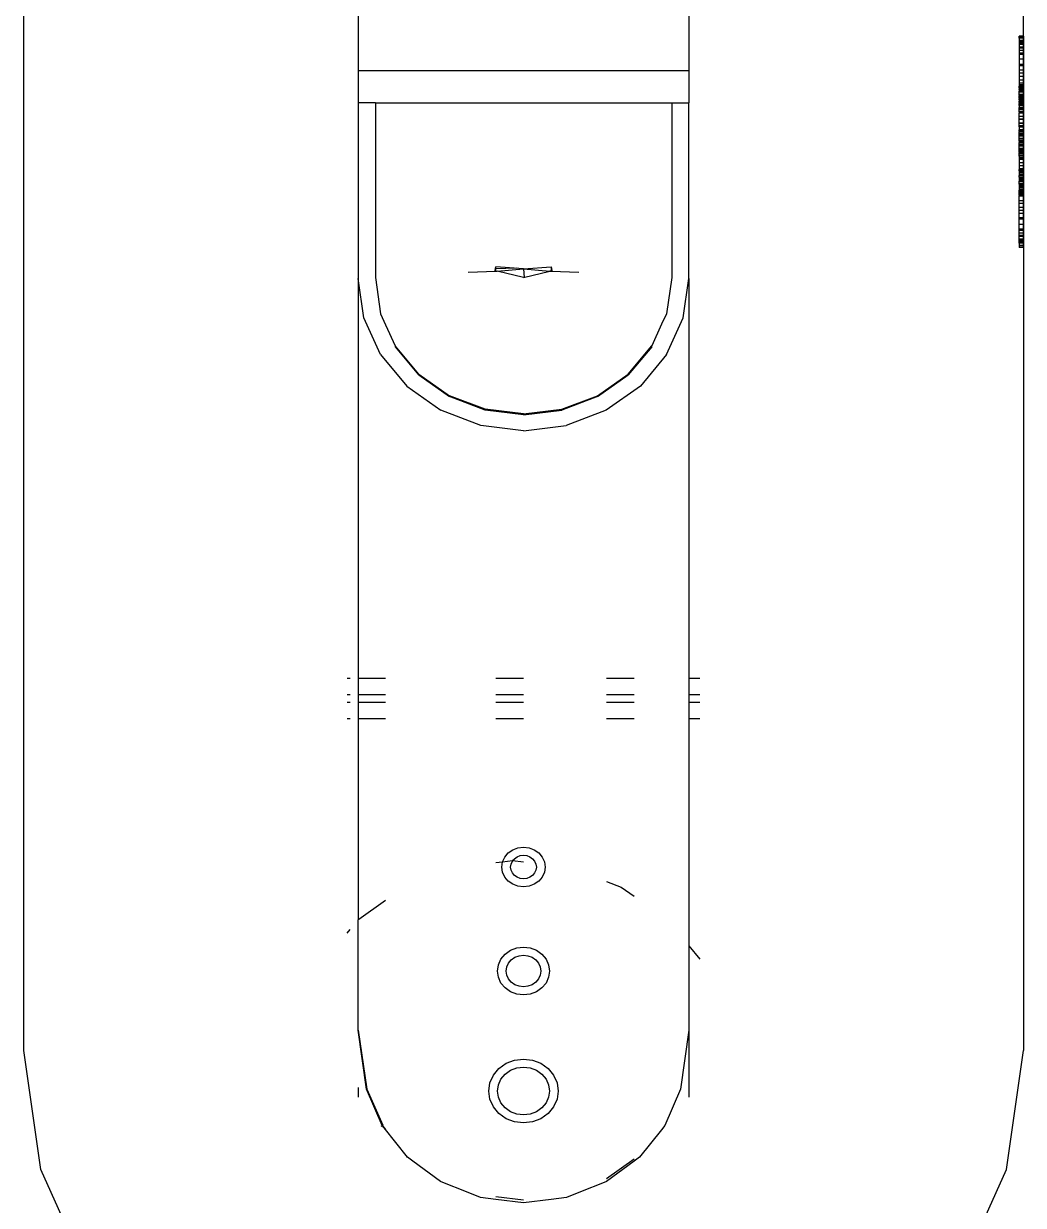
# Model space of a CAD drawing. Header units: millimetres. Extents: x -41292 to 298682, y -22072 to 33155.
# Drawn here: x 32577.5 to 32713.2, y -2710.5 to -2550.1 of the extents above; entities that cross this region are included whole.
import ezdxf

# ---------------------------------------------------------------- set-up
doc = ezdxf.new("R2010")
doc.units = ezdxf.units.MM

# ---------------------------------------------------------------- blocks, each defined once
blk = doc.blocks.new('rmfnasesx')
for p, q in [((60040.73, 12822.94), (60040.73, 12982.74)), ((60176.43, 12960.62), (60176.43, 12982.74)), ((60086.15, 12966.78), (60086.15, 12955.93)), ((60131, 12966.78), (60131, 12955.93)), ((60175.84, 12960.55), (60175.84, 12960.62)), ((60176.43, 12960.62), (60175.84, 12960.62)), ((60175.84, 12960.36), (60175.84, 12960.55)), ((60176.43, 12960.55), (60175.84, 12960.55)), ((60175.84, 12960.36), (60175.84, 12960.03)), ((60176.43, 12960.36), (60175.84, 12960.36)), ((60176.43, 12960.55), (60176.43, 12960.62)), ((60176.43, 12960.55), (60176.43, 12960.62)), ((60176.43, 12960.62), (60176.43, 12960.55)), ((60176.43, 12960.36), (60176.43, 12960.55)), ((60176.43, 12960.55), (60176.43, 12960.36)), ((60176.43, 12960.36), (60176.43, 12960.55)), ((60176.43, 12960.03), (60176.43, 12960.36)), ((60176.43, 12960.36), (60176.43, 12960.03)), ((60176.43, 12960.03), (60176.43, 12960.36)), ((60175.84, 12960.03), (60175.84, 12959.95)), ((60176.43, 12960.03), (60175.84, 12960.03)), ((60175.84, 12959.95), (60175.84, 12959.76)), ((60176.43, 12959.95), (60175.84, 12959.95)), ((60176.43, 12959.76), (60175.84, 12959.76)), ((60175.84, 12959.76), (60175.84, 12959.58)), ((60176.43, 12959.58), (60175.84, 12959.58)), ((60175.84, 12959.58), (60175.84, 12959.49)), ((60175.84, 12959.49), (60175.84, 12959.12)), ((60176.43, 12959.49), (60175.84, 12959.49)), ((60176.43, 12959.12), (60175.84, 12959.12)), ((60175.84, 12959.12), (60175.84, 12959.01)), ((60176.43, 12959.01), (60175.84, 12959.01)), ((60175.84, 12959.01), (60175.84, 12958.67)), ((60176.43, 12959.95), (60176.43, 12960.04)), ((60176.43, 12960.03), (60176.43, 12959.95)), ((60176.43, 12960.03), (60176.43, 12959.58)), ((60176.43, 12959.95), (60176.43, 12959.76)), ((60176.43, 12959.76), (60176.43, 12959.95)), ((60176.43, 12959.76), (60176.43, 12959.58)), ((60176.43, 12959.49), (60176.43, 12959.76)), ((60176.43, 12959.49), (60176.43, 12959.58)), ((60176.43, 12959.58), (60176.43, 12959.01)), ((60176.43, 12959.49), (60176.43, 12959.12)), ((60176.43, 12959.12), (60176.43, 12959.49)), ((60176.43, 12959.12), (60176.43, 12959.01)), ((60176.43, 12958.67), (60176.43, 12959.12)), ((60176.43, 12958.67), (60176.43, 12959.01)), ((60176.43, 12959.01), (60176.43, 12958.32)), ((60176.43, 12958.67), (60175.84, 12958.67)), ((60175.84, 12958.67), (60175.84, 12958.32)), ((60176.43, 12958.32), (60175.84, 12958.32)), ((60175.84, 12958.32), (60175.84, 12958.12)), ((60175.84, 12958.12), (60175.84, 12957.5)), ((60176.43, 12958.12), (60175.84, 12958.12)), ((60176.43, 12957.52), (60175.84, 12957.5)), ((60175.84, 12957.5), (60175.84, 12956.8)), ((60176.43, 12958.32), (60176.43, 12958.67)), ((60176.43, 12958.12), (60176.43, 12958.67)), ((60176.43, 12958.12), (60176.43, 12958.32)), ((60176.43, 12958.32), (60176.43, 12957.52)), ((60176.43, 12958.12), (60176.43, 12957.52)), ((60176.43, 12957.5), (60176.43, 12958.12)), ((60176.43, 12957.52), (60176.43, 12956.8)), ((60176.43, 12957.52), (60176.43, 12956.61)), ((60176.43, 12956.8), (60176.43, 12957.5)), ((60086.15, 12955.93), (60086.15, 12951.58)), ((60131, 12955.93), (60086.15, 12955.93)), ((60086.15, 12955.93), (60086.15, 12951.58)), ((60131, 12955.93), (60131, 12951.58)), ((60176.43, 12956.8), (60175.84, 12956.8)), ((60175.84, 12956.8), (60175.84, 12956.61)), ((60176.43, 12956.61), (60175.84, 12956.61)), ((60175.84, 12956.61), (60175.84, 12956.02)), ((60176.43, 12956.02), (60175.84, 12956.02)), ((60175.84, 12956.02), (60175.84, 12955.6)), ((60176.43, 12955.6), (60175.84, 12955.6)), ((60175.84, 12955.6), (60175.84, 12955.17)), ((60176.43, 12956.61), (60176.43, 12956.8)), ((60176.43, 12956.02), (60176.43, 12956.8)), ((60176.43, 12956.02), (60176.43, 12956.61)), ((60176.43, 12956.61), (60176.43, 12955.6)), ((60176.43, 12955.6), (60176.43, 12956.02)), ((60176.43, 12955.17), (60176.43, 12956.02)), ((60176.43, 12955.6), (60176.43, 12955.17)), ((60176.43, 12955.6), (60176.43, 12946.21)), ((60176.43, 12955.17), (60175.84, 12955.17)), ((60175.84, 12955.17), (60175.84, 12954.63)), ((60176.43, 12954.63), (60175.84, 12954.63)), ((60175.84, 12954.63), (60175.84, 12954.26)), ((60176.43, 12954.26), (60175.84, 12954.26)), ((60175.84, 12954.26), (60175.84, 12954.03)), ((60176.43, 12954.03), (60175.84, 12954.03)), ((60175.84, 12954.03), (60175.84, 12953.83)), ((60176.43, 12955.17), (60176.43, 12954.63)), ((60176.43, 12954.26), (60176.43, 12955.17)), ((60176.43, 12954.63), (60176.43, 12954.26)), ((60176.43, 12938.98), (60176.43, 12954.63)), ((60176.43, 12954.63), (60176.43, 12938.29)), ((60176.43, 12954.26), (60176.43, 12954.03)), ((60176.43, 12937.92), (60176.43, 12954.26)), ((60176.43, 12954.03), (60176.43, 12953.83)), ((60176.43, 12946.21), (60176.43, 12954.03)), ((60176.43, 12954.03), (60176.43, 12937.92)), ((60175.84, 12953.75), (60175.84, 12953.83)), ((60176.43, 12953.83), (60175.84, 12953.83)), ((60176.43, 12953.75), (60175.84, 12953.75)), ((60175.84, 12953.75), (60175.84, 12953.71)), ((60176.43, 12953.71), (60175.84, 12953.71)), ((60175.84, 12953.62), (60175.84, 12953.71)), ((60176.43, 12953.62), (60175.84, 12953.62)), ((60175.84, 12953.62), (60175.84, 12953.51)), ((60176.43, 12953.51), (60175.84, 12953.51)), ((60175.84, 12953.51), (60175.84, 12953.49)), ((60176.43, 12953.49), (60175.84, 12953.49)), ((60175.84, 12953.41), (60175.84, 12953.49)), ((60176.43, 12953.41), (60175.84, 12953.41)), ((60175.84, 12953.37), (60175.84, 12953.41)), ((60176.43, 12953.37), (60175.84, 12953.37)), ((60175.84, 12953.37), (60175.84, 12953.33)), ((60176.43, 12953.33), (60175.84, 12953.33)), ((60175.84, 12953.33), (60175.84, 12953.16)), ((60176.43, 12953.16), (60175.84, 12953.16)), ((60175.84, 12953.09), (60175.84, 12953.16)), ((60176.43, 12953.09), (60175.84, 12953.09)), ((60175.84, 12953.06), (60175.84, 12953.09)), ((60176.43, 12953.06), (60175.84, 12953.06)), ((60175.84, 12953.01), (60175.84, 12953.06)), ((60176.43, 12953.01), (60175.84, 12953.01)), ((60175.84, 12952.69), (60175.84, 12953.01)), ((60176.43, 12952.69), (60175.84, 12952.69)), ((60175.84, 12952.64), (60175.84, 12952.69)), ((60176.43, 12952.64), (60175.84, 12952.64)), ((60175.84, 12952.64), (60175.84, 12952.56)), ((60176.43, 12952.56), (60175.84, 12952.56)), ((60175.84, 12952.37), (60175.84, 12952.56)), ((60176.43, 12952.37), (60175.84, 12952.37)), ((60175.84, 12952.27), (60175.84, 12952.37)), ((60176.43, 12952.27), (60175.84, 12952.27)), ((60175.84, 12952.27), (60175.84, 12952.16)), ((60176.43, 12953.75), (60176.43, 12953.83)), ((60176.43, 12953.75), (60176.43, 12953.71)), ((60176.43, 12953.62), (60176.43, 12953.71)), ((60176.43, 12953.62), (60176.43, 12953.51)), ((60176.43, 12953.51), (60176.43, 12953.49)), ((60176.43, 12953.41), (60176.43, 12953.49)), ((60176.43, 12953.37), (60176.43, 12953.41)), ((60176.43, 12953.37), (60176.43, 12953.33)), ((60176.43, 12953.33), (60176.43, 12953.16)), ((60176.43, 12953.09), (60176.43, 12953.16)), ((60176.43, 12953.06), (60176.43, 12953.09)), ((60176.43, 12953.01), (60176.43, 12953.06)), ((60176.43, 12952.69), (60176.43, 12953.01)), ((60176.43, 12952.64), (60176.43, 12952.69)), ((60176.43, 12952.64), (60176.43, 12952.56)), ((60176.43, 12952.37), (60176.43, 12952.56)), ((60176.43, 12952.27), (60176.43, 12952.37)), ((60176.43, 12952.27), (60176.43, 12952.16)), ((60086.15, 12951.58), (60086.15, 12927.71)), ((60088.47, 12951.58), (60086.15, 12951.58)), ((60088.47, 12951.58), (60088.47, 12927.85)), ((60088.47, 12951.58), (60128.69, 12951.58)), ((60128.69, 12951.58), (60131, 12951.58)), ((60128.69, 12951.58), (60128.69, 12927.85)), ((60131, 12927.71), (60131, 12951.58)), ((60176.43, 12952.16), (60175.84, 12952.16)), ((60175.84, 12952.05), (60175.84, 12952.16)), ((60176.43, 12952.05), (60175.84, 12952.05)), ((60175.84, 12951.99), (60175.84, 12952.05)), ((60176.43, 12951.99), (60175.84, 12951.99)), ((60175.84, 12951.99), (60175.84, 12951.84)), ((60176.43, 12951.84), (60175.84, 12951.84)), ((60175.84, 12951.84), (60175.84, 12951.79)), ((60176.43, 12951.79), (60175.84, 12951.79)), ((60175.84, 12951.76), (60175.84, 12951.79)), ((60176.43, 12951.76), (60175.84, 12951.76)), ((60175.84, 12951.69), (60175.84, 12951.76)), ((60176.43, 12951.69), (60175.84, 12951.69)), ((60175.84, 12951.62), (60175.84, 12951.69)), ((60176.43, 12951.62), (60175.84, 12951.62)), ((60175.84, 12951.62), (60175.84, 12951.51)), ((60176.43, 12951.51), (60175.84, 12951.51)), ((60175.84, 12951.51), (60175.84, 12951.49)), ((60176.43, 12951.49), (60175.84, 12951.49)), ((60175.84, 12951.43), (60175.84, 12951.49)), ((60176.43, 12951.43), (60175.84, 12951.43)), ((60175.84, 12951.38), (60175.84, 12951.43)), ((60176.43, 12951.38), (60175.84, 12951.38)), ((60175.84, 12951.31), (60175.84, 12951.38)), ((60176.43, 12951.31), (60175.84, 12951.31)), ((60175.84, 12951.21), (60175.84, 12951.31)), ((60176.43, 12951.21), (60175.84, 12951.21)), ((60175.84, 12951.21), (60175.84, 12950.94)), ((60176.43, 12950.94), (60175.84, 12950.94)), ((60175.84, 12950.87), (60175.84, 12950.94)), ((60176.43, 12950.87), (60175.84, 12950.87)), ((60175.84, 12950.68), (60175.84, 12950.87)), ((60176.43, 12950.68), (60175.84, 12950.68)), ((60175.84, 12950.41), (60175.84, 12950.68)), ((60176.43, 12952.05), (60176.43, 12952.16)), ((60176.43, 12952.05), (60176.43, 12951.99)), ((60176.43, 12951.99), (60176.43, 12951.84)), ((60176.43, 12951.79), (60176.43, 12951.84)), ((60176.43, 12951.76), (60176.43, 12951.79)), ((60176.43, 12951.72), (60176.43, 12951.79)), ((60176.43, 12951.79), (60176.43, 12951.72)), ((60176.43, 12951.69), (60176.43, 12951.76)), ((60176.43, 12951.5), (60176.43, 12951.72)), ((60176.43, 12951.72), (60176.43, 12951.51)), ((60176.43, 12951.62), (60176.43, 12951.69)), ((60176.43, 12951.62), (60176.43, 12951.51)), ((60176.43, 12951.58), (60176.43, 12951.39)), ((60176.43, 12951.47), (60176.43, 12951.58)), ((60176.43, 12951.47), (60176.43, 12951.58)), ((60176.43, 12951.58), (60176.43, 12951.42)), ((60176.43, 12951.49), (60176.43, 12951.51)), ((60176.43, 12951.51), (60176.43, 12951.15)), ((60176.43, 12951.14), (60176.43, 12951.5)), ((60176.43, 12951.43), (60176.43, 12951.49)), ((60176.43, 12947.67), (60176.43, 12951.47)), ((60176.43, 12947.67), (60176.43, 12951.47)), ((60176.43, 12951.43), (60176.43, 12951.38)), ((60176.43, 12951.42), (60176.43, 12950.96)), ((60176.43, 12951.39), (60176.43, 12950.82)), ((60176.43, 12951.38), (60176.43, 12951.31)), ((60176.43, 12951.21), (60176.43, 12951.31)), ((60176.43, 12951.21), (60176.43, 12950.94)), ((60176.43, 12951.15), (60176.43, 12950.65)), ((60176.43, 12950.64), (60176.43, 12951.14)), ((60176.43, 12950.96), (60176.43, 12950.12)), ((60176.43, 12950.87), (60176.43, 12950.94)), ((60176.43, 12950.68), (60176.43, 12950.87)), ((60176.43, 12950.82), (60176.43, 12949.91)), ((60176.43, 12950.41), (60176.43, 12950.68)), ((60176.43, 12950.41), (60175.84, 12950.41)), ((60175.84, 12950.32), (60175.84, 12950.41)), ((60176.43, 12950.32), (60175.84, 12950.32)), ((60175.84, 12950.32), (60175.84, 12950.17)), ((60176.43, 12950.17), (60175.84, 12950.17)), ((60175.84, 12949.74), (60175.84, 12950.17)), ((60176.43, 12949.74), (60175.84, 12949.74)), ((60175.84, 12949.36), (60175.84, 12949.74)), ((60176.43, 12949.36), (60175.84, 12949.36)), ((60175.84, 12949.36), (60175.84, 12949.31)), ((60176.43, 12949.31), (60175.84, 12949.31)), ((60175.84, 12948.82), (60175.84, 12949.31)), ((60176.43, 12950.65), (60176.43, 12949.94)), ((60176.43, 12949.08), (60176.43, 12950.64)), ((60176.43, 12950.32), (60176.43, 12950.41)), ((60176.43, 12950.32), (60176.43, 12950.17)), ((60176.43, 12949.74), (60176.43, 12950.17)), ((60176.43, 12950.12), (60176.43, 12948.88)), ((60176.43, 12949.94), (60176.43, 12948.92)), ((60176.43, 12949.91), (60176.43, 12948.7)), ((60176.43, 12949.36), (60176.43, 12949.74)), ((60176.43, 12949.31), (60176.43, 12949.36)), ((60176.43, 12948.82), (60176.43, 12949.31)), ((60176.43, 12946.72), (60176.43, 12949.08)), ((60176.43, 12948.82), (60175.84, 12948.82)), ((60175.84, 12948.78), (60175.84, 12948.82)), ((60176.43, 12948.78), (60175.84, 12948.78)), ((60175.84, 12948.44), (60175.84, 12948.78)), ((60176.43, 12948.44), (60175.84, 12948.44)), ((60175.84, 12948.31), (60175.84, 12948.44)), ((60176.43, 12948.31), (60175.84, 12948.31)), ((60175.84, 12948.31), (60175.84, 12948.25)), ((60176.43, 12948.25), (60175.84, 12948.25)), ((60175.84, 12948.25), (60175.84, 12947.89)), ((60176.43, 12947.89), (60175.84, 12947.89)), ((60175.84, 12947.8), (60175.84, 12947.89)), ((60176.43, 12947.8), (60175.84, 12947.8)), ((60175.84, 12947.69), (60175.84, 12947.8)), ((60176.43, 12947.69), (60175.84, 12947.69)), ((60175.84, 12947.69), (60175.84, 12947.6)), ((60176.43, 12947.6), (60175.84, 12947.6)), ((60175.84, 12947.36), (60175.84, 12947.6)), ((60176.43, 12948.92), (60176.43, 12946.01)), ((60176.43, 12948.88), (60176.43, 12947.9)), ((60176.43, 12948.78), (60176.43, 12948.82)), ((60176.43, 12948.44), (60176.43, 12948.78)), ((60176.43, 12948.7), (60176.43, 12947.46)), ((60176.43, 12948.31), (60176.43, 12948.44)), ((60176.43, 12948.25), (60176.43, 12948.31)), ((60176.43, 12947.89), (60176.43, 12948.25)), ((60176.43, 12947.9), (60176.43, 12947.23)), ((60176.43, 12947.8), (60176.43, 12947.89)), ((60176.43, 12947.69), (60176.43, 12947.8)), ((60176.43, 12947.69), (60176.43, 12947.6)), ((60176.43, 12946.08), (60176.43, 12947.67)), ((60176.43, 12946.72), (60176.43, 12947.67)), ((60176.43, 12947.36), (60176.43, 12947.6)), ((60176.43, 12947.46), (60176.43, 12946.66)), ((60176.43, 12947.36), (60175.84, 12947.36)), ((60175.84, 12947.27), (60175.84, 12947.36)), ((60176.43, 12947.27), (60175.84, 12947.27)), ((60175.84, 12947.14), (60175.84, 12947.27)), ((60176.43, 12947.14), (60175.84, 12947.14)), ((60175.84, 12947.04), (60175.84, 12947.14)), ((60176.43, 12947.04), (60175.84, 12947.04)), ((60175.84, 12946.75), (60175.84, 12947.04)), ((60176.43, 12946.75), (60175.84, 12946.75)), ((60175.84, 12946.5), (60175.84, 12946.75)), ((60176.43, 12946.5), (60175.84, 12946.5)), ((60175.84, 12946.43), (60175.84, 12946.5)), ((60176.43, 12946.43), (60175.84, 12946.43)), ((60175.84, 12946.35), (60175.84, 12946.43)), ((60176.43, 12946.35), (60175.84, 12946.35)), ((60175.84, 12946.35), (60175.84, 12946.21)), ((60176.43, 12946.21), (60175.84, 12946.21)), ((60175.84, 12945.95), (60175.84, 12946.21)), ((60176.43, 12945.95), (60175.84, 12945.95)), ((60175.84, 12945.86), (60175.84, 12945.95)), ((60176.43, 12945.86), (60175.84, 12945.86)), ((60175.84, 12945.82), (60175.84, 12945.86)), ((60176.43, 12947.27), (60176.43, 12947.36)), ((60176.43, 12947.14), (60176.43, 12947.27)), ((60176.43, 12947.23), (60176.43, 12946.85)), ((60176.43, 12947.04), (60176.43, 12947.14)), ((60176.43, 12946.75), (60176.43, 12947.04)), ((60176.43, 12946.85), (60176.43, 12946.72)), ((60176.43, 12946.5), (60176.43, 12946.75)), ((60176.43, 12943.86), (60176.43, 12946.72)), ((60176.43, 12946.66), (60176.43, 12946.23)), ((60176.43, 12946.43), (60176.43, 12946.5)), ((60176.43, 12946.35), (60176.43, 12946.43)), ((60176.43, 12946.35), (60176.43, 12946.21)), ((60176.43, 12936.96), (60176.43, 12946.35)), ((60176.43, 12946.35), (60176.43, 12938.98)), ((60176.43, 12946.23), (60176.43, 12946.08)), ((60176.43, 12945.95), (60176.43, 12946.21)), ((60176.43, 12946.01), (60176.43, 12943.64)), ((60176.43, 12945.86), (60176.43, 12945.95)), ((60176.43, 12945.82), (60176.43, 12945.86)), ((60176.43, 12945.82), (60175.84, 12945.82)), ((60175.84, 12945.68), (60175.84, 12945.82)), ((60176.43, 12945.68), (60175.84, 12945.68)), ((60175.84, 12945.38), (60175.84, 12945.68)), ((60176.43, 12945.38), (60175.84, 12945.38)), ((60175.84, 12945.19), (60175.84, 12945.38)), ((60176.43, 12945.19), (60175.84, 12945.19)), ((60175.84, 12945.19), (60175.84, 12945.15)), ((60176.43, 12945.15), (60175.84, 12945.15)), ((60175.84, 12945.1), (60175.84, 12945.15)), ((60176.43, 12945.1), (60175.84, 12945.1)), ((60175.84, 12944.98), (60175.84, 12945.1)), ((60175.84, 12944.88), (60175.84, 12944.98)), ((60176.43, 12944.98), (60175.84, 12944.98)), ((60176.43, 12944.88), (60175.84, 12944.88)), ((60175.84, 12944.88), (60175.84, 12944.77)), ((60176.43, 12944.77), (60175.84, 12944.77)), ((60175.84, 12944.72), (60175.84, 12944.77)), ((60176.43, 12944.72), (60175.84, 12944.72)), ((60175.84, 12944.68), (60175.84, 12944.72)), ((60176.43, 12944.68), (60175.84, 12944.68)), ((60175.84, 12944.63), (60175.84, 12944.68)), ((60176.43, 12944.63), (60175.84, 12944.63)), ((60175.84, 12944.43), (60175.84, 12944.63)), ((60175.84, 12944.35), (60175.84, 12944.43)), ((60176.43, 12944.43), (60175.84, 12944.43)), ((60176.43, 12944.35), (60175.84, 12944.35)), ((60175.84, 12944.35), (60175.84, 12944.11)), ((60176.43, 12945.68), (60176.43, 12945.82)), ((60176.43, 12945.38), (60176.43, 12945.68)), ((60176.43, 12945.19), (60176.43, 12945.38)), ((60176.43, 12945.15), (60176.43, 12945.19)), ((60176.43, 12945.1), (60176.43, 12945.15)), ((60176.43, 12944.98), (60176.43, 12945.1)), ((60176.43, 12944.88), (60176.43, 12944.98)), ((60176.43, 12944.88), (60176.43, 12944.77)), ((60176.43, 12944.72), (60176.43, 12944.77)), ((60176.43, 12944.68), (60176.43, 12944.72)), ((60176.43, 12944.63), (60176.43, 12944.68)), ((60176.43, 12944.43), (60176.43, 12944.63)), ((60176.43, 12944.35), (60176.43, 12944.43)), ((60176.43, 12944.35), (60176.43, 12944.11)), ((60176.43, 12944.11), (60175.84, 12944.11)), ((60175.84, 12944.11), (60175.84, 12944.07)), ((60176.43, 12944.07), (60175.84, 12944.07)), ((60175.84, 12944.07), (60175.84, 12943.9)), ((60176.43, 12943.9), (60175.84, 12943.9)), ((60175.84, 12943.9), (60175.84, 12943.41)), ((60176.43, 12943.41), (60175.84, 12943.41)), ((60175.84, 12943.41), (60175.84, 12943)), ((60176.43, 12943), (60175.84, 12943)), ((60175.84, 12943), (60175.84, 12942.6)), ((60176.43, 12944.11), (60176.43, 12944.07)), ((60176.43, 12944.07), (60176.43, 12943.9)), ((60176.43, 12943.9), (60176.43, 12943.41)), ((60176.43, 12942.85), (60176.43, 12943.86)), ((60176.43, 12943.64), (60176.43, 12942.09)), ((60176.43, 12943.41), (60176.43, 12943)), ((60176.43, 12943), (60176.43, 12942.6)), ((60176.43, 12942.12), (60176.43, 12942.85)), ((60176.43, 12942.6), (60175.84, 12942.6)), ((60175.84, 12942.6), (60175.84, 12942.52)), ((60176.43, 12942.52), (60175.84, 12942.52)), ((60175.84, 12942.42), (60175.84, 12942.52)), ((60176.43, 12942.42), (60175.84, 12942.42)), ((60175.84, 12942.34), (60175.84, 12942.42)), ((60176.43, 12942.34), (60175.84, 12942.34)), ((60175.84, 12942.34), (60175.84, 12942.17)), ((60176.43, 12942.17), (60175.84, 12942.17)), ((60175.84, 12942.17), (60175.84, 12942.02)), ((60176.43, 12942.02), (60175.84, 12942.02)), ((60175.84, 12942.02), (60175.84, 12941.79)), ((60176.43, 12941.79), (60175.84, 12941.79)), ((60175.84, 12941.79), (60175.84, 12941.72)), ((60176.43, 12941.72), (60175.84, 12941.72)), ((60175.84, 12941.49), (60175.84, 12941.72)), ((60176.43, 12941.49), (60175.84, 12941.49)), ((60175.84, 12941.49), (60175.84, 12941.42)), ((60176.43, 12941.42), (60175.84, 12941.42)), ((60175.84, 12941.42), (60175.84, 12941.3)), ((60176.43, 12941.3), (60175.84, 12941.3)), ((60175.84, 12941.3), (60175.84, 12941.24)), ((60176.43, 12941.24), (60175.84, 12941.24)), ((60175.84, 12941.24), (60175.84, 12941.09)), ((60176.43, 12941.09), (60175.84, 12941.09)), ((60175.84, 12941.09), (60175.84, 12941.02)), ((60176.43, 12942.6), (60176.43, 12942.52)), ((60176.43, 12942.42), (60176.43, 12942.52)), ((60176.43, 12942.34), (60176.43, 12942.42)), ((60176.43, 12942.34), (60176.43, 12942.17)), ((60176.43, 12942.17), (60176.43, 12942.02)), ((60176.43, 12941.6), (60176.43, 12942.12)), ((60176.43, 12942.09), (60176.43, 12941.58)), ((60176.43, 12942.02), (60176.43, 12941.79)), ((60176.43, 12941.79), (60176.43, 12941.72)), ((60176.43, 12941.49), (60176.43, 12941.72)), ((60176.43, 12941.23), (60176.43, 12941.6)), ((60176.43, 12941.58), (60176.43, 12941.22)), ((60176.43, 12941.49), (60176.43, 12941.42)), ((60176.43, 12941.42), (60176.43, 12941.3)), ((60176.43, 12941.3), (60176.43, 12941.24)), ((60176.43, 12941.24), (60176.43, 12941.09)), ((60176.43, 12941.01), (60176.43, 12941.23)), ((60176.43, 12941.22), (60176.43, 12941)), ((60176.43, 12941.09), (60176.43, 12941.02)), ((60176.43, 12941.02), (60175.84, 12941.02)), ((60175.84, 12941.02), (60175.84, 12940.99)), ((60176.43, 12940.99), (60175.84, 12940.99)), ((60175.84, 12940.99), (60175.84, 12940.93)), ((60176.43, 12940.93), (60175.84, 12940.93)), ((60175.84, 12940.88), (60175.84, 12940.93)), ((60176.43, 12940.88), (60175.84, 12940.88)), ((60175.84, 12940.63), (60175.84, 12940.88)), ((60176.43, 12940.63), (60175.84, 12940.63)), ((60175.84, 12940.58), (60175.84, 12940.63)), ((60176.43, 12940.58), (60175.84, 12940.58)), ((60175.84, 12940.55), (60175.84, 12940.58)), ((60175.84, 12940.55), (60175.84, 12940.42)), ((60176.43, 12940.55), (60175.84, 12940.55)), ((60176.43, 12940.42), (60175.84, 12940.42)), ((60175.84, 12940.42), (60175.84, 12940.35)), ((60176.43, 12940.35), (60175.84, 12940.35)), ((60175.84, 12940.35), (60175.84, 12940.2)), ((60176.43, 12940.2), (60175.84, 12940.2)), ((60175.84, 12940.2), (60175.84, 12940.12)), ((60176.43, 12940.12), (60175.84, 12940.12)), ((60175.84, 12940.12), (60175.84, 12940)), ((60176.43, 12940), (60175.84, 12940)), ((60175.84, 12940), (60175.84, 12939.97)), ((60176.43, 12939.97), (60175.84, 12939.97)), ((60175.84, 12939.97), (60175.84, 12939.77)), ((60176.43, 12939.77), (60175.84, 12939.77)), ((60175.84, 12939.77), (60175.84, 12939.74)), ((60176.43, 12939.74), (60175.84, 12939.74)), ((60175.84, 12939.7), (60175.84, 12939.74)), ((60176.43, 12939.7), (60175.84, 12939.7)), ((60175.84, 12939.52), (60175.84, 12939.7)), ((60176.43, 12939.52), (60175.84, 12939.52)), ((60175.84, 12939.39), (60175.84, 12939.52)), ((60176.43, 12941.02), (60176.43, 12940.99)), ((60176.43, 12940.93), (60176.43, 12941.01)), ((60176.43, 12941), (60176.43, 12940.93)), ((60176.43, 12940.99), (60176.43, 12940.93)), ((60176.43, 12940.93), (60176.43, 12940.88)), ((60176.43, 12940.63), (60176.43, 12940.88)), ((60176.43, 12940.58), (60176.43, 12940.63)), ((60176.43, 12940.55), (60176.43, 12940.58)), ((60176.43, 12940.55), (60176.43, 12940.42)), ((60176.43, 12940.42), (60176.43, 12940.35)), ((60176.43, 12940.35), (60176.43, 12940.2)), ((60176.43, 12940.2), (60176.43, 12940.12)), ((60176.43, 12940.12), (60176.43, 12940)), ((60176.43, 12940), (60176.43, 12939.97)), ((60176.43, 12939.97), (60176.43, 12939.77)), ((60176.43, 12939.77), (60176.43, 12939.74)), ((60176.43, 12939.74), (60176.43, 12939.7)), ((60176.43, 12939.52), (60176.43, 12939.7)), ((60176.43, 12939.39), (60176.43, 12939.52)), ((60176.43, 12939.39), (60175.84, 12939.39)), ((60175.84, 12939.36), (60175.84, 12939.39)), ((60176.43, 12939.36), (60175.84, 12939.36)), ((60175.84, 12939.23), (60175.84, 12939.36)), ((60176.43, 12939.23), (60175.84, 12939.23)), ((60175.84, 12939.17), (60175.84, 12939.23)), ((60175.84, 12939.09), (60175.84, 12939.17)), ((60176.43, 12939.17), (60175.84, 12939.17)), ((60176.43, 12939.09), (60175.84, 12939.09)), ((60175.84, 12939.02), (60175.84, 12939.09)), ((60176.43, 12939.02), (60175.84, 12939.02)), ((60175.84, 12938.98), (60175.84, 12939.02)), ((60176.43, 12938.98), (60175.84, 12938.98)), ((60175.84, 12938.98), (60175.84, 12938.89)), ((60176.43, 12938.89), (60175.84, 12938.89)), ((60175.84, 12938.29), (60175.84, 12938.89)), ((60176.43, 12938.29), (60175.84, 12938.29)), ((60175.84, 12937.92), (60175.84, 12938.29)), ((60176.43, 12937.92), (60175.84, 12937.92)), ((60175.84, 12937.38), (60175.84, 12937.92)), ((60176.43, 12939.36), (60176.43, 12939.39)), ((60176.43, 12939.23), (60176.43, 12939.36)), ((60176.43, 12939.17), (60176.43, 12939.23)), ((60176.43, 12939.09), (60176.43, 12939.17)), ((60176.43, 12939.02), (60176.43, 12939.09)), ((60176.43, 12938.98), (60176.43, 12939.02)), ((60176.43, 12938.98), (60176.43, 12938.89)), ((60176.43, 12938.29), (60176.43, 12938.89)), ((60176.43, 12937.92), (60176.43, 12938.29)), ((60176.43, 12938.29), (60176.43, 12937.38)), ((60176.43, 12937.38), (60176.43, 12937.92)), ((60176.43, 12937.38), (60175.84, 12937.38)), ((60175.84, 12936.96), (60175.84, 12937.38)), ((60176.43, 12936.96), (60175.84, 12936.96)), ((60175.84, 12936.54), (60175.84, 12936.96)), ((60176.43, 12936.54), (60175.84, 12936.54)), ((60175.84, 12935.95), (60175.84, 12936.54)), ((60176.43, 12936.96), (60176.43, 12937.38)), ((60176.43, 12937.38), (60176.43, 12936.54)), ((60176.43, 12936.54), (60176.43, 12936.96)), ((60176.43, 12935.95), (60176.43, 12936.96)), ((60176.43, 12935.95), (60176.43, 12936.54)), ((60176.43, 12936.54), (60176.43, 12935.76)), ((60176.43, 12935.95), (60175.84, 12935.95)), ((60175.84, 12935.76), (60175.84, 12935.95)), ((60175.84, 12935.06), (60175.84, 12935.76)), ((60176.43, 12935.76), (60175.84, 12935.76)), ((60175.84, 12934.43), (60175.84, 12935.06)), ((60176.43, 12935.06), (60175.84, 12935.06)), ((60176.43, 12935.76), (60176.43, 12935.95)), ((60176.43, 12935.04), (60176.43, 12935.95)), ((60176.43, 12935.06), (60176.43, 12935.76)), ((60176.43, 12935.76), (60176.43, 12935.06)), ((60176.43, 12934.43), (60176.43, 12935.06)), ((60176.43, 12935.06), (60176.43, 12934.43)), ((60176.43, 12934.24), (60176.43, 12935.04)), ((60176.43, 12934.43), (60175.84, 12934.43)), ((60175.84, 12934.24), (60175.84, 12934.43)), ((60176.43, 12934.24), (60175.84, 12934.24)), ((60175.84, 12933.89), (60175.84, 12934.24)), ((60176.43, 12933.89), (60175.84, 12933.89)), ((60175.84, 12933.55), (60175.84, 12933.89)), ((60176.43, 12933.55), (60175.84, 12933.55)), ((60175.84, 12933.44), (60175.84, 12933.55)), ((60175.84, 12933.07), (60175.84, 12933.44)), ((60176.43, 12933.44), (60175.84, 12933.44)), ((60176.43, 12933.07), (60175.84, 12933.07)), ((60175.84, 12932.97), (60175.84, 12933.07)), ((60176.43, 12934.24), (60176.43, 12934.43)), ((60176.43, 12934.43), (60176.43, 12933.89)), ((60176.43, 12933.89), (60176.43, 12934.24)), ((60176.43, 12933.55), (60176.43, 12934.24)), ((60176.43, 12933.55), (60176.43, 12933.89)), ((60176.43, 12933.89), (60176.43, 12933.44)), ((60176.43, 12933.44), (60176.43, 12933.55)), ((60176.43, 12932.97), (60176.43, 12933.55)), ((60176.43, 12933.07), (60176.43, 12933.44)), ((60176.43, 12933.44), (60176.43, 12933.07)), ((60176.43, 12932.97), (60176.43, 12933.07)), ((60176.43, 12933.07), (60176.43, 12932.79)), ((60176.43, 12932.97), (60175.84, 12932.97)), ((60175.84, 12932.79), (60175.84, 12932.97)), ((60175.84, 12932.61), (60175.84, 12932.79)), ((60176.43, 12932.79), (60175.84, 12932.79)), ((60175.84, 12932.52), (60175.84, 12932.61)), ((60176.43, 12932.61), (60175.84, 12932.61)), ((60175.84, 12932.52), (60175.84, 12932.2)), ((60176.43, 12932.52), (60175.84, 12932.52)), ((60175.84, 12932.2), (60175.84, 12932)), ((60176.43, 12932.2), (60175.84, 12932.2)), ((60175.84, 12932), (60175.84, 12931.94)), ((60176.43, 12932), (60175.84, 12932)), ((60176.43, 12931.94), (60175.84, 12931.94)), ((60176.43, 12932.79), (60176.43, 12932.97)), ((60176.43, 12932.52), (60176.43, 12932.97)), ((60176.43, 12932.61), (60176.43, 12932.79)), ((60176.43, 12932.79), (60176.43, 12932.61)), ((60176.43, 12932.52), (60176.43, 12932.61)), ((60176.43, 12932.61), (60176.43, 12932.52)), ((60176.43, 12932.53), (60176.43, 12932.2)), ((60176.43, 12932.52), (60176.43, 12932.2)), ((60176.43, 12932.2), (60176.43, 12932.52)), ((60176.43, 12932.2), (60176.43, 12932)), ((60176.43, 12932.2), (60176.43, 12932.01)), ((60176.43, 12932), (60176.43, 12932.2)), ((60176.43, 12932.01), (60176.43, 12931.94)), ((60176.43, 12932), (60176.43, 12931.94)), ((60176.43, 12931.94), (60176.43, 12932)), ((60176.43, 12931.94), (60176.43, 12822.94)), ((60101.06, 12928.57), (60104.81, 12928.74)), ((60104.74, 12928.79), (60104.75, 12928.83)), ((60104.75, 12928.83), (60104.81, 12929.29)), ((60104.81, 12928.83), (60104.75, 12928.83)), ((60104.75, 12928.83), (60104.81, 12928.83)), ((60104.81, 12928.83), (60104.81, 12929.29)), ((60108.58, 12929.06), (60104.81, 12929.29)), ((60107.59, 12929.12), (60104.81, 12929.06)), ((60104.82, 12928.77), (60104.81, 12928.83)), ((60104.82, 12928.77), (60105.01, 12928.73)), ((60104.83, 12928.71), (60105.01, 12928.73)), ((60105.01, 12928.73), (60108.58, 12929.02)), ((60108.58, 12927.85), (60105.01, 12928.73)), ((60108.58, 12929.06), (60112.34, 12929.29)), ((60108.58, 12929.02), (60112.14, 12928.73)), ((60108.58, 12929.02), (60108.66, 12927.87)), ((60108.58, 12927.85), (60112.14, 12928.73)), ((60112.33, 12928.77), (60112.14, 12928.73)), ((60112.14, 12928.73), (60112.32, 12928.71)), ((60112.34, 12928.83), (60112.33, 12928.77)), ((60112.34, 12929.29), (60112.41, 12928.83)), ((60112.34, 12929.29), (60112.34, 12928.83)), ((60112.41, 12928.83), (60112.34, 12928.83)), ((60112.34, 12928.83), (60112.41, 12928.83)), ((60112.34, 12928.74), (60116.1, 12928.57)), ((60112.41, 12928.83), (60112.41, 12928.79)), ((60086.91, 12922.37), (60086.15, 12927.71)), ((60086.15, 12927.71), (60086.15, 12873.42)), ((60088.47, 12927.85), (60089.17, 12922.92)), ((60128.69, 12927.85), (60127.98, 12922.92)), ((60130.24, 12922.37), (60131, 12927.71)), ((60131, 12927.71), (60131, 12873.42)), ((60089.16, 12917.39), (60086.91, 12922.37)), ((60089.17, 12922.92), (60089.85, 12921.42)), ((60127.98, 12922.92), (60127.31, 12921.52)), ((60128, 12917.39), (60130.24, 12922.37)), ((60089.85, 12921.42), (60091.16, 12918.6)), ((60127.31, 12921.52), (60125.99, 12918.6)), ((60091.16, 12918.6), (60091.18, 12918.47)), ((60094.36, 12914.76), (60091.16, 12918.6)), ((60122.8, 12914.76), (60125.99, 12918.6)), ((60125.98, 12918.47), (60125.99, 12918.6)), ((60089.16, 12917.39), (60092.72, 12913.12)), ((60094.37, 12914.64), (60091.18, 12918.47)), ((60125.98, 12918.47), (60122.78, 12914.64)), ((60128, 12917.39), (60124.44, 12913.12)), ((60094.36, 12914.76), (60098.52, 12911.82)), ((60094.37, 12914.64), (60098.53, 12911.7)), ((60118.62, 12911.7), (60122.78, 12914.64)), ((60118.63, 12911.82), (60122.8, 12914.76)), ((60092.72, 12913.12), (60097.36, 12909.84)), ((60124.44, 12913.12), (60119.79, 12909.84)), ((60103.37, 12909.98), (60098.52, 12911.82)), ((60103.38, 12909.85), (60098.53, 12911.7)), ((60113.78, 12909.98), (60118.63, 12911.82)), ((60118.62, 12911.7), (60113.78, 12909.85)), ((60102.77, 12907.78), (60097.36, 12909.84)), ((60108.58, 12909.35), (60103.37, 12909.98)), ((60108.58, 12909.22), (60103.38, 12909.85)), ((60108.58, 12909.35), (60113.78, 12909.98)), ((60108.58, 12909.22), (60113.78, 12909.85)), ((60119.79, 12909.84), (60114.38, 12907.78)), ((60108.58, 12907.07), (60102.77, 12907.78)), ((60108.58, 12907.07), (60114.38, 12907.78)), ((60085.05, 12873.42), (60084.64, 12873.42)), ((60089.85, 12873.42), (60086.15, 12873.42)), ((60086.15, 12873.42), (60086.15, 12871.25)), ((60108.58, 12873.42), (60104.81, 12873.42)), ((60123.59, 12873.42), (60119.85, 12873.42)), ((60132.51, 12873.42), (60131, 12873.42)), ((60131, 12873.42), (60131, 12871.25)), ((60084.64, 12871.25), (60085.05, 12871.25)), ((60086.15, 12871.25), (60089.85, 12871.25)), ((60086.15, 12871.25), (60086.15, 12870.16)), ((60104.81, 12871.25), (60108.58, 12871.25)), ((60119.85, 12871.25), (60123.59, 12871.25)), ((60131, 12871.25), (60132.51, 12871.25)), ((60131, 12871.25), (60131, 12870.16)), ((60085.05, 12870.16), (60084.64, 12870.16)), ((60089.85, 12870.16), (60086.15, 12870.16)), ((60086.15, 12870.16), (60086.15, 12867.99)), ((60108.58, 12870.16), (60104.81, 12870.16)), ((60123.59, 12870.16), (60119.85, 12870.16)), ((60132.51, 12870.16), (60131, 12870.16)), ((60131, 12870.16), (60131, 12867.99)), ((60084.64, 12867.99), (60085.05, 12867.99)), ((60086.15, 12867.99), (60089.85, 12867.99)), ((60086.15, 12867.99), (60086.15, 12840.66)), ((60104.81, 12867.99), (60108.58, 12867.99)), ((60119.85, 12867.99), (60123.59, 12867.99)), ((60131, 12867.99), (60132.51, 12867.99)), ((60131, 12867.99), (60131, 12837.13)), ((60106.04, 12849.18), (60106.5, 12849.74)), ((60106.5, 12849.74), (60107.11, 12850.17)), ((60107.11, 12850.17), (60107.82, 12850.44)), ((60107.82, 12850.44), (60108.58, 12850.53)), ((60108.58, 12850.53), (60109.34, 12850.44)), ((60109.34, 12850.44), (60110.04, 12850.17)), ((60110.04, 12850.17), (60110.65, 12849.74)), ((60110.65, 12849.74), (60111.12, 12849.18)), ((60104.81, 12848.45), (60105.74, 12848.53)), ((60105.64, 12847.83), (60105.74, 12848.53)), ((60105.74, 12848.53), (60106.04, 12849.18)), ((60105.74, 12848.53), (60107.1, 12848.72)), ((60106.83, 12847.83), (60106.89, 12848.24)), ((60106.89, 12848.24), (60107.07, 12848.63)), ((60107.07, 12848.63), (60107.1, 12848.72)), ((60107.1, 12848.72), (60107.34, 12848.96)), ((60107.1, 12848.72), (60108.58, 12848.55)), ((60107.34, 12848.96), (60107.7, 12849.22)), ((60107.7, 12849.22), (60108.13, 12849.38)), ((60108.13, 12849.38), (60108.58, 12849.43)), ((60108.58, 12849.43), (60109.03, 12849.38)), ((60109.03, 12849.38), (60109.45, 12849.22)), ((60109.45, 12849.22), (60109.81, 12848.96)), ((60109.81, 12848.96), (60110.09, 12848.63)), ((60110.09, 12848.63), (60110.26, 12848.24)), ((60110.26, 12848.24), (60110.32, 12847.83)), ((60111.12, 12849.18), (60111.41, 12848.53)), ((60111.41, 12848.53), (60111.51, 12847.83)), ((60105.74, 12847.13), (60105.64, 12847.83)), ((60106.04, 12846.48), (60105.74, 12847.13)), ((60106.5, 12845.92), (60106.04, 12846.48)), ((60106.89, 12847.41), (60106.83, 12847.83)), ((60107.07, 12847.03), (60106.89, 12847.41)), ((60107.34, 12846.69), (60107.07, 12847.03)), ((60107.7, 12846.44), (60107.34, 12846.69)), ((60108.13, 12846.28), (60107.7, 12846.44)), ((60109.45, 12846.44), (60109.03, 12846.28)), ((60109.81, 12846.69), (60109.45, 12846.44)), ((60110.09, 12847.03), (60109.81, 12846.69)), ((60110.26, 12847.41), (60110.09, 12847.03)), ((60110.32, 12847.83), (60110.26, 12847.41)), ((60111.12, 12846.48), (60110.65, 12845.92)), ((60111.41, 12847.13), (60111.12, 12846.48)), ((60111.51, 12847.83), (60111.41, 12847.13)), ((60107.11, 12845.49), (60106.5, 12845.92)), ((60107.82, 12845.22), (60107.11, 12845.49)), ((60108.58, 12845.13), (60107.82, 12845.22)), ((60108.58, 12846.22), (60108.13, 12846.28)), ((60109.03, 12846.28), (60108.58, 12846.22)), ((60109.34, 12845.22), (60108.58, 12845.13)), ((60110.04, 12845.49), (60109.34, 12845.22)), ((60110.65, 12845.92), (60110.04, 12845.49)), ((60119.85, 12845.85), (60121.85, 12845.09)), ((60121.85, 12845.09), (60123.59, 12843.86)), ((60086.24, 12840.77), (60089.85, 12843.32)), ((60086.15, 12840.66), (60086.24, 12840.77)), ((60086.15, 12825.68), (60086.15, 12840.66)), ((60084.64, 12838.86), (60085.05, 12839.34)), ((60106.81, 12836.53), (60107.66, 12836.85)), ((60107.66, 12836.85), (60108.58, 12836.96)), ((60108.58, 12836.96), (60109.49, 12836.85)), ((60109.49, 12836.85), (60110.34, 12836.53)), ((60131, 12837.13), (60132.51, 12835.32)), ((60131, 12837.13), (60131, 12825.68)), ((60105.17, 12834.56), (60105.52, 12835.34)), ((60105.52, 12835.34), (60106.08, 12836.01)), ((60106.08, 12836.01), (60106.81, 12836.53)), ((60106.55, 12834.79), (60106.92, 12835.24)), ((60106.92, 12835.24), (60107.41, 12835.58)), ((60107.41, 12835.58), (60107.97, 12835.79)), ((60107.97, 12835.79), (60108.58, 12835.87)), ((60108.58, 12835.87), (60109.18, 12835.79)), ((60109.18, 12835.79), (60109.75, 12835.58)), ((60109.75, 12835.58), (60110.23, 12835.24)), ((60110.23, 12835.24), (60110.6, 12834.79)), ((60110.34, 12836.53), (60111.07, 12836.01)), ((60111.07, 12836.01), (60111.63, 12835.34)), ((60111.63, 12835.34), (60111.99, 12834.56)), ((60105.05, 12833.72), (60105.17, 12834.56)), ((60105.17, 12832.88), (60105.05, 12833.72)), ((60106.24, 12833.72), (60106.32, 12834.27)), ((60106.32, 12833.16), (60106.24, 12833.72)), ((60106.32, 12834.27), (60106.55, 12834.79)), ((60110.6, 12834.79), (60110.84, 12834.27)), ((60110.84, 12834.27), (60110.92, 12833.72)), ((60110.92, 12833.72), (60110.84, 12833.16)), ((60111.99, 12834.56), (60112.11, 12833.72)), ((60112.11, 12833.72), (60111.99, 12832.88)), ((60105.52, 12832.09), (60105.17, 12832.88)), ((60106.08, 12831.42), (60105.52, 12832.09)), ((60106.55, 12832.64), (60106.32, 12833.16)), ((60106.92, 12832.19), (60106.55, 12832.64)), ((60107.41, 12831.85), (60106.92, 12832.19)), ((60110.23, 12832.19), (60109.75, 12831.85)), ((60110.6, 12832.64), (60110.23, 12832.19)), ((60110.84, 12833.16), (60110.6, 12832.64)), ((60111.63, 12832.09), (60111.07, 12831.42)), ((60111.99, 12832.88), (60111.63, 12832.09)), ((60106.81, 12830.9), (60106.08, 12831.42)), ((60107.66, 12830.58), (60106.81, 12830.9)), ((60107.97, 12831.64), (60107.41, 12831.85)), ((60108.58, 12830.47), (60107.66, 12830.58)), ((60108.58, 12831.56), (60107.97, 12831.64)), ((60109.18, 12831.64), (60108.58, 12831.56)), ((60109.49, 12830.58), (60108.58, 12830.47)), ((60109.75, 12831.85), (60109.18, 12831.64)), ((60110.34, 12830.9), (60109.49, 12830.58)), ((60111.07, 12831.42), (60110.34, 12830.9)), ((60086.15, 12825.68), (60087.29, 12817.69)), ((60087.25, 12817.68), (60086.15, 12825.68)), ((60131, 12825.68), (60129.9, 12817.68)), ((60131, 12825.68), (60131, 12816.61)), ((60043.04, 12806.78), (60040.73, 12822.94)), ((60174.12, 12806.78), (60176.43, 12822.94)), ((60105.24, 12820.5), (60106.22, 12821.19)), ((60106.22, 12821.19), (60107.36, 12821.63)), ((60107.36, 12821.63), (60108.58, 12821.77)), ((60108.58, 12821.77), (60109.8, 12821.63)), ((60109.8, 12821.63), (60110.94, 12821.19)), ((60110.94, 12821.19), (60111.91, 12820.5)), ((60104.02, 12818.56), (60104.49, 12819.6)), ((60104.49, 12819.6), (60105.24, 12820.5)), ((60105.52, 12819.06), (60106.08, 12819.73)), ((60106.08, 12819.73), (60106.81, 12820.24)), ((60106.81, 12820.24), (60107.66, 12820.57)), ((60107.66, 12820.57), (60108.58, 12820.68)), ((60108.58, 12820.68), (60109.49, 12820.57)), ((60109.49, 12820.57), (60110.34, 12820.24)), ((60110.34, 12820.24), (60111.07, 12819.73)), ((60111.07, 12819.73), (60111.63, 12819.06)), ((60111.91, 12820.5), (60112.66, 12819.6)), ((60112.66, 12819.6), (60113.14, 12818.56)), ((60086.15, 12817.9), (60086.15, 12816.61)), ((60089.39, 12812.74), (60087.25, 12817.68)), ((60087.29, 12817.69), (60089.49, 12812.8)), ((60103.86, 12817.43), (60104.02, 12818.56)), ((60105.05, 12817.43), (60105.17, 12818.27)), ((60105.17, 12818.27), (60105.52, 12819.06)), ((60111.63, 12819.06), (60111.99, 12818.27)), ((60111.99, 12818.27), (60112.11, 12817.43)), ((60113.14, 12818.56), (60113.3, 12817.43)), ((60129.9, 12817.68), (60127.77, 12812.75)), ((60104.02, 12816.31), (60103.86, 12817.43)), ((60104.49, 12815.26), (60104.02, 12816.31)), ((60105.17, 12816.59), (60105.05, 12817.43)), ((60105.52, 12815.81), (60105.17, 12816.59)), ((60111.99, 12816.59), (60111.63, 12815.81)), ((60112.11, 12817.43), (60111.99, 12816.59)), ((60113.14, 12816.31), (60112.66, 12815.26)), ((60113.3, 12817.43), (60113.14, 12816.31)), ((60105.24, 12814.36), (60104.49, 12815.26)), ((60106.22, 12813.67), (60105.24, 12814.36)), ((60106.08, 12815.14), (60105.52, 12815.81)), ((60106.81, 12814.62), (60106.08, 12815.14)), ((60107.66, 12814.3), (60106.81, 12814.62)), ((60110.34, 12814.62), (60109.49, 12814.3)), ((60111.07, 12815.14), (60110.34, 12814.62)), ((60111.91, 12814.36), (60110.94, 12813.67)), ((60111.63, 12815.81), (60111.07, 12815.14)), ((60112.66, 12815.26), (60111.91, 12814.36)), ((60089.34, 12812.7), (60089.39, 12812.74)), ((60089.39, 12812.74), (60089.44, 12812.77)), ((60089.64, 12812.43), (60089.39, 12812.74)), ((60089.49, 12812.8), (60089.44, 12812.77)), ((60089.85, 12812.29), (60089.44, 12812.77)), ((60107.36, 12813.24), (60106.22, 12813.67)), ((60108.58, 12813.09), (60107.36, 12813.24)), ((60108.58, 12814.18), (60107.66, 12814.3)), ((60109.49, 12814.3), (60108.58, 12814.18)), ((60109.8, 12813.24), (60108.58, 12813.09)), ((60110.94, 12813.67), (60109.8, 12813.24)), ((60127.77, 12812.75), (60127.31, 12812.17)), ((60089.28, 12812.65), (60089.21, 12812.6)), ((60089.28, 12812.65), (60089.34, 12812.7)), ((60092.81, 12808.47), (60089.64, 12812.43)), ((60127.31, 12812.17), (60124.33, 12808.45)), ((60092.78, 12808.46), (60092.71, 12808.4)), ((60092.81, 12808.47), (60092.78, 12808.46)), ((60092.83, 12808.45), (60092.81, 12808.47)), ((60093.57, 12807.9), (60092.83, 12808.45)), ((60097.3, 12805.16), (60093.57, 12807.9)), ((60119.85, 12805.57), (60123.59, 12808.21)), ((60123.59, 12807.9), (60119.85, 12805.16)), ((60124.33, 12808.45), (60123.59, 12807.9)), ((60049.82, 12791.73), (60043.04, 12806.78)), ((60167.34, 12791.73), (60174.12, 12806.78)), ((60097.38, 12805.1), (60097.3, 12805.16)), ((60101.05, 12803.64), (60097.38, 12805.1)), ((60119.77, 12805.1), (60116.1, 12803.64)), ((60119.85, 12805.16), (60119.77, 12805.1)), ((60102.76, 12802.97), (60101.05, 12803.64)), ((60104.81, 12803.13), (60108.58, 12802.67)), ((60116.1, 12803.64), (60114.39, 12802.97)), ((60104.81, 12802.7), (60102.76, 12802.97)), ((60108.58, 12802.23), (60104.81, 12802.7)), ((60112.34, 12802.7), (60108.58, 12802.23)), ((60114.39, 12802.97), (60112.34, 12802.7))]:
    blk.add_line(p, q)

msp = doc.modelspace()

# ---------------------------------------------------------------- block references
msp.add_blockref('rmfnasesx', (-27463.27, -15512.43))

doc.saveas('drawing.dxf')
